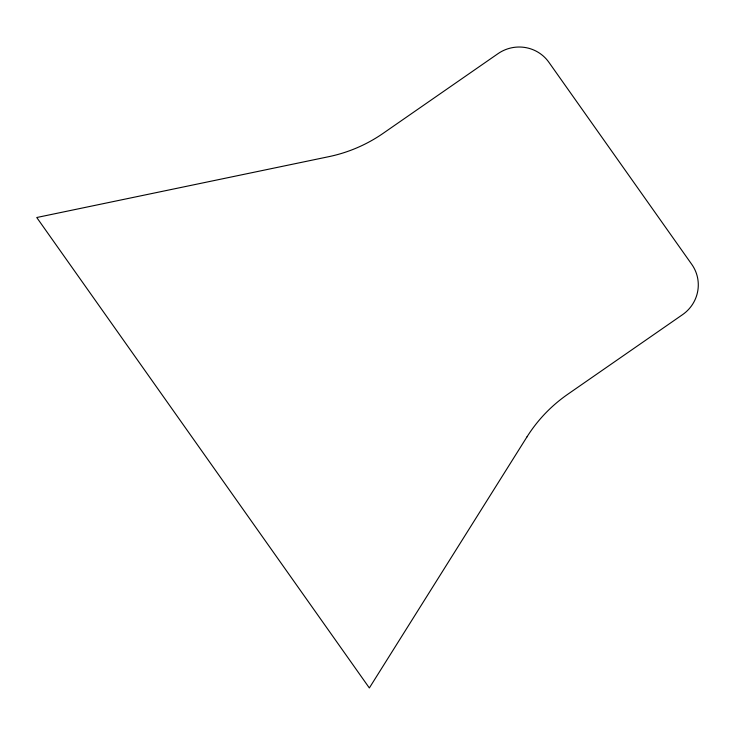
<?xml version="1.0" encoding="UTF-8"?>
<svg xmlns="http://www.w3.org/2000/svg" width="735" height="735" viewBox="0 0 735 735"><rect width="100%" height="100%" fill="white"/><g stroke="black" fill="none" stroke-linecap="round" stroke-linejoin="round"><path stroke-width="1.1" d="M526.94 436.939L369.347 687.96L36.75 217.514L328.793 156.674A146.293 143.849 -18.9 0 0 383.192 133.301L498.045 53.637A36.575 35.96 -18.9 0 1 548.843 62.227L691.8 264.425A36.575 35.96 -18.9 0 1 682.567 314.644L567.714 394.3A146.293 143.849 -18.9 0 0 526.94 436.939"/></g></svg>
